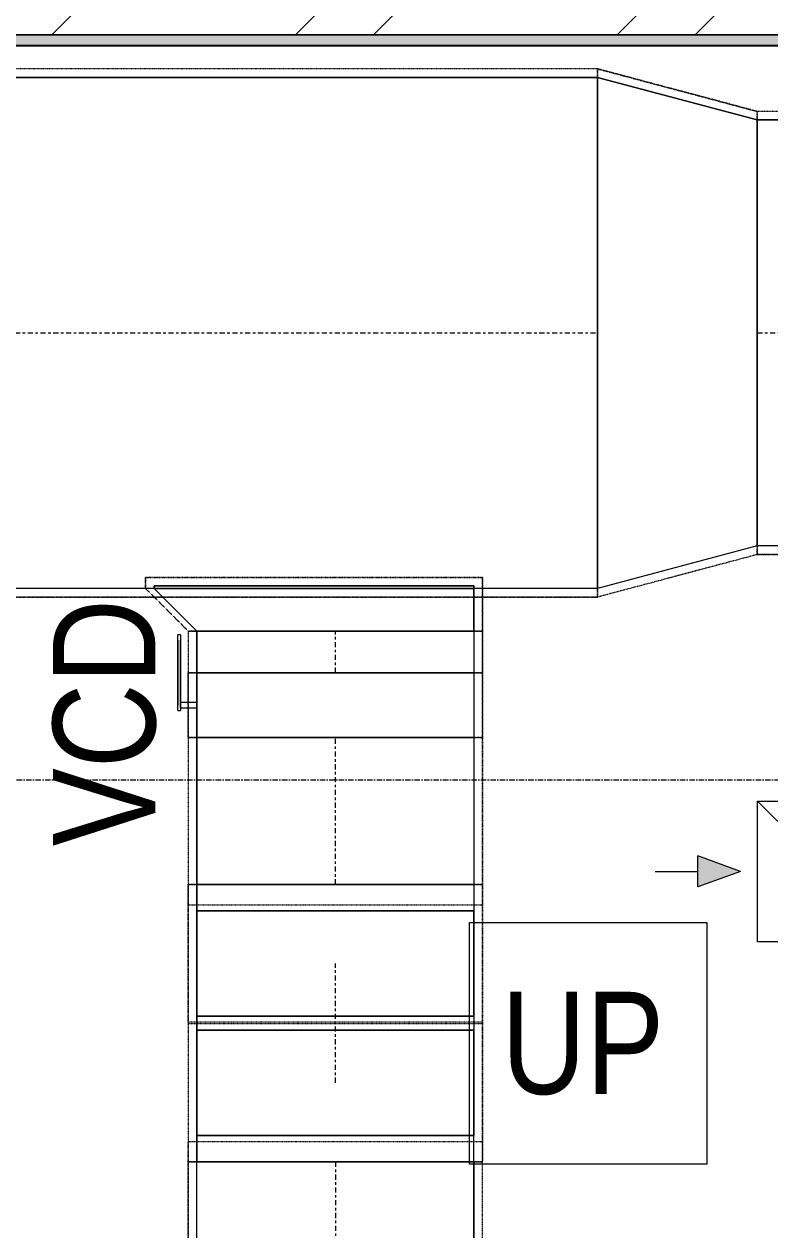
# Model space of a CAD drawing. Header units: inches. Extents: x -83664 to 20107, y -47222 to 19398.
# Drawn here: x -14582 to -12832, y -28820 to -25990 of the extents above; entities that cross this region are included whole.
import ezdxf

# ---------------------------------------------------------------- set-up
doc = ezdxf.new("R2010")
doc.units = ezdxf.units.IN
doc.header["$MEASUREMENT"] = 0
for name, pattern in [('Center', [29.999999, 12, -6, 6, -6]), ('Grid Line', [22.225, 12.7, -3.175, 3.175, -3.175]), ('Hidden 0_50', [1.0584, 0.5292, -0.5292])]:
    doc.linetypes.add(name, pattern=pattern)
for name, color, linetype, lineweight in [('A-DETL-GENF', 7, 'Continuous', 9), ('A-WALL', 7, 'Continuous', 9), ('A-WALL-PATT', 7, 'Continuous', 25), ('G-ANNO-TEXT', 7, 'Continuous', 9), ('M-HVAC-CDFF', 7, 'Continuous', 9), ('M-HVAC-DUCT-CNTR', 7, 'Center', 9), ('S-GRID', 7, 'Continuous', 9)]:
    doc.layers.add(name, color=color, linetype=linetype, lineweight=lineweight)
doc.layers.add('M-HVAC-DUCT', color=7, linetype='Continuous', lineweight=9, true_color=0xffe97f)
doc.styles.add('Arial Narrow_21', font='ARIALN.TTF', dxfattribs={"height": 240})
pattern_1 = [(0, (0, 0), (1219.2, 304.8), [50.292, -864.108, 50.292, -864.108, -4876.8]), (0, (0, 0), (1219.2, 304.8), [-1828.8, 50.292, -1778.508, 50.292, -864.108, -2133.6]), (0, (0, 0), (1219.2, 304.8), [-4572, 50.292, -559.308, 50.292, -1473.708]), (120, (457.2, 152.4), (-873.56454, 903.45817), [50.292, -864.108, 50.292, -864.108, -4876.8]), (120, (457.2, 152.4), (-873.56454, 903.45817), [-1828.8, 50.292, -1778.508, 50.292, -864.108, -2133.6]), (120, (457.2, 152.4), (-873.56454, 903.45817), [-4572, 50.292, -559.308, 50.292, -1473.708]), (240, (609.6, 762), (-345.63546, -1208.25817), [50.292, -864.108, 50.292, -864.108, -4876.8]), (240, (609.6, 762), (-345.63546, -1208.25817), [-1828.8, 50.292, -1778.508, 50.292, -864.108, -2133.6]), (240, (609.6, 762), (-345.63546, -1208.25817), [-4572, 50.292, -559.308, 50.292, -1473.708])]
pattern_2 = [(45, (0, 0), (-377.1708, 377.1708), []), (45, (0, 571.5), (-377.1708, 377.1708), [])]

# ---------------------------------------------------------------- blocks, each defined once
blk = doc.blocks.new('GCE-AT-Return Air Rectangular Diffuser - 230x230-7597546-FIRST FLOOR AC CONDITIONING LAYOUT - PART A')
at = {"layer": 'A-DETL-GENF', "true_color": 0xff00ff}
for points in [[(0, 205), (36.4, 305), (-36.4, 305)], [(-305, -36.4), (-205, 0), (-305, 36.4)], [(305, -36.4), (305, 36.4), (205, 0)], [(36.4, -305), (0, -205), (-36.4, -305)]]:
    blk.add_hatch(color=6, dxfattribs=at).paths.add_polyline_path(points)
at = {"layer": 'A-DETL-GENF', "color": 6, "true_color": 0xff00ff}
for p, q in [((0, 405), (0, 305)), ((0, 205), (-36.4, 305)), ((-36.4, 305), (36.4, 305)), ((0, 205), (36.4, 305)), ((-165, 165), (165, 165)), ((-165, -165), (-165, 165)), ((-165, 165), (165, -165)), ((165, 165), (165, -165)), ((-205, 0), (-305, 36.4)), ((-305, -36.4), (-305, 36.4)), ((205, 0), (305, 36.4)), ((305, 36.4), (305, -36.4)), ((405, 0), (305, 0)), ((-405, 0), (-305, 0)), ((-205, 0), (-305, -36.4)), ((205, 0), (305, -36.4)), ((165, -165), (-165, -165)), ((0, -205), (-36.4, -305)), ((0, -205), (36.4, -305)), ((-36.4, -305), (36.4, -305)), ((0, -405), (0, -305))]:
    blk.add_line(p, q, dxfattribs=at)
blk = doc.blocks.new('M_Rectangular Tap - Beveled - Standard-8295819-FIRST FLOOR AC CONDITIONING LAYOUT - PART A')
at = {"layer": 'M-HVAC-DUCT', "color": 6, "true_color": 0xff00ff}
for p, q in [((0, 425), (-6.096, 425)), ((-6.096, -325), (-6.096, 425)), ((-6.096, 425), (-6.096, -325)), ((-6.096, 425), (0, 425)), ((100, 325), (0, 425)), ((100, 325), (0, 425)), ((100, 325), (100, -325)), ((100, -325), (100, 325)), ((-6.096, -325), (100, -325)), ((100, -325), (-6.096, -325))]:
    blk.add_line(p, q, dxfattribs=at)
blk = doc.blocks.new('M_Rectangular Elbow - Radius - 0_75 W-8200107-FIRST FLOOR AC CONDITIONING LAYOUT - PART A')
at = {"layer": 'M-HVAC-DUCT', "color": 6, "true_color": 0xff00ff}
for p, q in [((137280.1, 69774.1), (137280.1, 70021.6)), ((137280.1, 70021.6), (137930.1, 70021.6)), ((137280.1, 69712.2), (137280.1, 70021.6)), ((137930.1, 70021.6), (137930.1, 69774.1)), ((137930.1, 69712.2), (137930.1, 70021.6)), ((137930.1, 69774.1), (137280.1, 69774.1)), ((137280.1, 69774.1), (137280.1, 69712.2)), ((137930.1, 69712.2), (137930.1, 69774.1)), ((137280.1, 69712.2), (137930.1, 69712.2)), ((137930.1, 69712.2), (137280.1, 69712.2))]:
    blk.add_line(p, q, dxfattribs=at)
blk = doc.blocks.new('M_Rectangular Transition - Length - Standard-8295913-FIRST FLOOR AC CONDITIONING LAYOUT - PART A')
at = {"layer": 'M-HVAC-DUCT', "color": 6, "true_color": 0xff00ff}
for p, q in [((0, 500), (375, 600)), ((0, 500), (375, 600)), ((375, -600), (375, 600)), ((375, 600), (375, -600)), ((0, 500), (0, -500)), ((0, -500), (0, 500)), ((0, -500), (375, -600)), ((375, -600), (0, -500))]:
    blk.add_line(p, q, dxfattribs=at)
blk = doc.blocks.new('TEMW-ME-DMP-Volume Control Damper - Standard-8296297-FIRST FLOOR AC CONDITIONING LAYOUT - PART A')
at = {"layer": 'M-HVAC-DUCT', "color": 6, "true_color": 0xff00ff}
for p, q in [((-165.1, 363.1), (-165.1, 369.45)), ((-152.4, 369.45), (-165.1, 369.45)), ((0, 369.45), (-152.4, 369.45)), ((-152.4, 369.45), (0, 369.45)), ((12.7, 369.45), (0, 369.45)), ((12.7, 369.45), (12.7, 363.1)), ((-165.1, 363.1), (-152.4, 363.1)), ((0, 363.1), (-152.4, 363.1)), ((-152.4, 363.1), (0, 363.1)), ((-6.35, 325), (-6.35, 363.1)), ((6.35, 363.1), (-6.35, 363.1)), ((6.35, 363.1), (-6.35, 363.1)), ((0, 363.1), (12.7, 363.1)), ((6.35, 363.1), (6.35, 325)), ((-76.2, 325), (-76.2, -325)), ((-76.2, -325), (-76.2, 325)), ((76.2, 325), (-76.2, 325)), ((-76.2, 325), (76.2, 325)), ((-76.2, 325), (76.2, 325)), ((-6.35, 325), (6.35, 325)), ((-6.35, 325), (6.35, 325)), ((76.2, 325), (76.2, -325)), ((76.2, -325), (76.2, 325)), ((-76.2, -325), (76.2, -325)), ((-76.2, -325), (76.2, -325)), ((-76.2, -325), (76.2, -325))]:
    blk.add_line(p, q, dxfattribs=at)
blk = doc.blocks.new('TEMW-SMBZ-HO-BM-HVAC-00002_rvt-1-FIRST FLOOR AC CONDITIONING LAYOUT - PART A')
at = {"layer": 'M-HVAC-DUCT', "color": 6, "linetype": 'Hidden 0_50', "true_color": 0xff00ff}
for p, q in [((138219.9, 72277.7), (127913.5, 72277.7)), ((138219.9, 72277.7), (127913.5, 72277.7)), ((138219.9, 71037.7), (138219.9, 72277.7)), ((138219.9, 72277.7), (138219.9, 71037.7)), ((138594.9, 72177.7), (138219.9, 72277.7)), ((138219.9, 72277.7), (138594.9, 72177.7)), ((138219.9, 72277.7), (138219.9, 71037.7)), ((138219.9, 71037.7), (138219.9, 72277.7)), ((138594.9, 71137.7), (138594.9, 72177.7)), ((138594.9, 72177.7), (138594.9, 71137.7)), ((142116.5, 72177.7), (138594.9, 72177.7)), ((142116.5, 72177.7), (138594.9, 72177.7)), ((138594.9, 71137.7), (138594.9, 72177.7)), ((138594.9, 72177.7), (138594.9, 71137.7)), ((138594.9, 71137.7), (138219.9, 71037.7)), ((138594.9, 71137.7), (138219.9, 71037.7)), ((138594.9, 71137.7), (142116.5, 71137.7)), ((142116.5, 71137.7), (138594.9, 71137.7)), ((137160.1, 71057.7), (137160.1, 71083.8)), ((137160.1, 71083.8), (137950.1, 71083.8)), ((137950.1, 71083.8), (137160.1, 71083.8)), ((137160.1, 71083.8), (137160.1, 71057.7)), ((137950.1, 71083.8), (137950.1, 70957.7)), ((137950.1, 70957.7), (137950.1, 71083.8)), ((137260.1, 70957.7), (137160.1, 71057.7)), ((137160.1, 71057.7), (137260.1, 70957.7)), ((127913.5, 71037.7), (138219.9, 71037.7)), ((138219.9, 71037.7), (127913.5, 71037.7)), ((137950.1, 70957.7), (137260.1, 70957.7)), ((137260.1, 70957.7), (137950.1, 70957.7)), ((137950.1, 70957.7), (137260.1, 70957.7)), ((137260.1, 70957.7), (137950.1, 70957.7)), ((137260.1, 70957.7), (137260.1, 70860.2)), ((137260.1, 70957.7), (137260.1, 70860.2)), ((137950.1, 70860.2), (137950.1, 70957.7)), ((137950.1, 70957.7), (137950.1, 70860.2)), ((137950.1, 70860.2), (137260.1, 70860.2)), ((137260.1, 70860.2), (137950.1, 70860.2)), ((137950.1, 70860.2), (137260.1, 70860.2)), ((137260.1, 70860.2), (137260.1, 70707.8)), ((137260.1, 70707.8), (137260.1, 70860.2)), ((137260.1, 70860.2), (137950.1, 70860.2)), ((137950.1, 70707.8), (137950.1, 70860.2)), ((137950.1, 70860.2), (137950.1, 70707.8)), ((137260.1, 70707.8), (137950.1, 70707.8)), ((137950.1, 70707.8), (137260.1, 70707.8)), ((137950.1, 70707.8), (137260.1, 70707.8)), ((137260.1, 70707.8), (137950.1, 70707.8)), ((137260.1, 70707.8), (137260.1, 70363.4)), ((137260.1, 70707.8), (137260.1, 70363.4)), ((137950.1, 70363.4), (137950.1, 70707.8)), ((137950.1, 70707.8), (137950.1, 70363.4)), ((137260.1, 70315.7), (137260.1, 70363.4)), ((137260.1, 70363.4), (137260.1, 70039.9)), ((137950.1, 70363.4), (137260.1, 70363.4)), ((137950.1, 70363.4), (137260.1, 70363.4)), ((137950.1, 70363.4), (137260.1, 70363.4)), ((137260.1, 70363.4), (137950.1, 70363.4)), ((137950.1, 70039.9), (137950.1, 70363.4)), ((137950.1, 70363.4), (137950.1, 70315.7)), ((137260.1, 70039.9), (137260.1, 70315.7)), ((137260.1, 70315.7), (137950.1, 70315.7)), ((137260.1, 70315.7), (137260.1, 70035.7)), ((137260.1, 70039.9), (137260.1, 70315.7)), ((137260.1, 70315.7), (137950.1, 70315.7)), ((137950.1, 70315.7), (137950.1, 70039.9)), ((137950.1, 70035.7), (137950.1, 70315.7)), ((137950.1, 70315.7), (137950.1, 70039.9)), ((137950.1, 70039.9), (137260.1, 70039.9)), ((137260.1, 70039.9), (137260.1, 69759.9)), ((137950.1, 70039.9), (137260.1, 70039.9)), ((137950.1, 70035.7), (137260.1, 70035.7)), ((137260.1, 70035.7), (137260.1, 69759.9)), ((137260.1, 70035.7), (137260.1, 69712.2)), ((137260.1, 70035.7), (137260.1, 69759.9)), ((137950.1, 70035.7), (137260.1, 70035.7)), ((137950.1, 70039.9), (137950.1, 69759.9)), ((137950.1, 69759.9), (137950.1, 70035.7)), ((137950.1, 69759.9), (137950.1, 70035.7)), ((137950.1, 69712.2), (137950.1, 70035.7)), ((137260.1, 69759.9), (137950.1, 69759.9)), ((137260.1, 69712.2), (137260.1, 69759.9)), ((137260.1, 69759.9), (137950.1, 69759.9)), ((137950.1, 69759.9), (137950.1, 69712.2)), ((137260.1, 69712.2), (137950.1, 69712.2)), ((137950.1, 69712.2), (137260.1, 69712.2)), ((137260.1, 69712.2), (137260.1, 69286)), ((137260.1, 69286), (137260.1, 69712.2)), ((137950.1, 69712.2), (137260.1, 69712.2)), ((137950.1, 69712.2), (137260.1, 69712.2)), ((137950.1, 69286), (137950.1, 69712.2)), ((137950.1, 69286), (137950.1, 69712.2))]:
    blk.add_line(p, q, dxfattribs=at)
at = {"layer": 'M-HVAC-DUCT', "color": 6, "true_color": 0xff00ff}
for p, q in [((127913.5, 72257.7), (138219.9, 72257.7)), ((138219.9, 72257.7), (127913.5, 72257.7)), ((138219.9, 72257.7), (138219.9, 71057.7)), ((138219.9, 71057.7), (138219.9, 72257.7)), ((138594.9, 72157.7), (138594.9, 71157.7)), ((138594.9, 71157.7), (138594.9, 72157.7)), ((138594.9, 72157.7), (142116.5, 72157.7)), ((142116.5, 72157.7), (138594.9, 72157.7)), ((142116.5, 71157.7), (138594.9, 71157.7)), ((142116.5, 71157.7), (138594.9, 71157.7)), ((138219.9, 71057.7), (127913.5, 71057.7)), ((138219.9, 71057.7), (127913.5, 71057.7)), ((137180.1, 71057.7), (137180.1, 71063.8)), ((137180.1, 71063.8), (137930.1, 71063.8)), ((137930.1, 71063.8), (137180.1, 71063.8)), ((137180.1, 71063.8), (137180.1, 71057.7)), ((137180.1, 71057.7), (137930.1, 71057.7)), ((137180.1, 71057.7), (137930.1, 71057.7)), ((137930.1, 71063.8), (137930.1, 71057.7)), ((137930.1, 71057.7), (137930.1, 71063.8)), ((137280.1, 70957.7), (137930.1, 70957.7)), ((137930.1, 70957.7), (137280.1, 70957.7)), ((137280.1, 70860.2), (137280.1, 70957.7)), ((137280.1, 70957.7), (137280.1, 70860.2)), ((137930.1, 70957.7), (137930.1, 70860.2)), ((137930.1, 70957.7), (137930.1, 70860.2)), ((137280.1, 70860.2), (137930.1, 70860.2)), ((137930.1, 70860.2), (137280.1, 70860.2)), ((137280.1, 70707.8), (137930.1, 70707.8)), ((137930.1, 70707.8), (137280.1, 70707.8)), ((137280.1, 70363.4), (137280.1, 70707.8)), ((137280.1, 70707.8), (137280.1, 70363.4)), ((137930.1, 70707.8), (137930.1, 70363.4)), ((137930.1, 70707.8), (137930.1, 70363.4)), ((137280.1, 70363.4), (137930.1, 70363.4)), ((137930.1, 70363.4), (137280.1, 70363.4)), ((137280.1, 70054), (137280.1, 70301.5)), ((137280.1, 70301.5), (137930.1, 70301.5)), ((137280.1, 70301.5), (137280.1, 70021.6)), ((137930.1, 70301.5), (137930.1, 70054)), ((137930.1, 70301.5), (137930.1, 70021.6)), ((137930.1, 70054), (137280.1, 70054)), ((137280.1, 69774.1), (137280.1, 70054)), ((137930.1, 70054), (137930.1, 69774.1)), ((137930.1, 70021.6), (137280.1, 70021.6)), ((137280.1, 70021.6), (137280.1, 69774.1)), ((137930.1, 69774.1), (137930.1, 70021.6)), ((137280.1, 69774.1), (137930.1, 69774.1)), ((137930.1, 69712.2), (137280.1, 69712.2)), ((137280.1, 69712.2), (137930.1, 69712.2)), ((137280.1, 69286), (137280.1, 69712.2)), ((137280.1, 69286), (137280.1, 69712.2)), ((137930.1, 69712.2), (137930.1, 69286)), ((137930.1, 69286), (137930.1, 69712.2))]:
    blk.add_line(p, q, dxfattribs=at)
at = {"layer": 'M-HVAC-DUCT-CNTR', "color": 6, "true_color": 0xff00ff}
for p, q in [((127913.5, 71657.7), (138219.9, 71657.7)), ((138594.9, 71657.7), (142116.5, 71657.7)), ((137605.1, 70860.2), (137605.1, 70957.7)), ((137605.1, 70363.4), (137605.1, 70707.8)), ((137605.1, 69897.8), (137605.1, 70177.8)), ((137605.1, 69712.2), (137605.1, 69286))]:
    blk.add_line(p, q, dxfattribs=at)
at = {"layer": 'M-HVAC-CDFF', "color": 6, "linetype": 'Hidden 0_50', "lineweight": 9, "true_color": 0xff00ff}
blk.add_blockref('GCE-AT-Return Air Rectangular Diffuser - 230x230-7597546-FIRST FLOOR AC CONDITIONING LAYOUT - PART A', (138760.4, 70393.8), dxfattribs=at)
at = {"layer": 'M-HVAC-DUCT', "color": 6, "linetype": 'Hidden 0_50', "lineweight": 9, "true_color": 0xff00ff, "rotation": 180}
blk.add_blockref('M_Rectangular Transition - Length - Standard-8295913-FIRST FLOOR AC CONDITIONING LAYOUT - PART A', (138594.9, 71657.7), dxfattribs=at)
at = {"layer": 'M-HVAC-DUCT', "color": 6, "linetype": 'Hidden 0_50', "lineweight": 9, "true_color": 0xff00ff, "extrusion": (0, 0, -1)}
for name, p, rotation in [('M_Rectangular Tap - Beveled - Standard-8295819-FIRST FLOOR AC CONDITIONING LAYOUT - PART A', (-137605.1, 71057.7), 270), ('TEMW-ME-DMP-Volume Control Damper - Standard-8296297-FIRST FLOOR AC CONDITIONING LAYOUT - PART A', (-137605.1, 70784), 270), ('M_Rectangular Elbow - Radius - 0_75 W-8200107-FIRST FLOOR AC CONDITIONING LAYOUT - PART A', (0, 140075.6), 180)]:
    blk.add_blockref(name, p, dxfattribs=dict(at, rotation=rotation))
at = {"layer": 'M-HVAC-DUCT', "color": 6, "linetype": 'Hidden 0_50', "lineweight": 9, "true_color": 0xff00ff}
blk.add_blockref('M_Rectangular Elbow - Radius - 0_75 W-8200107-FIRST FLOOR AC CONDITIONING LAYOUT - PART A', (0, 0), dxfattribs=at)
blk = doc.blocks.new('TEMW-SMBZ-HO-BM-HVAC-00002_rvt-2-FIRST FLOOR AC CONDITIONING LAYOUT - PART A')
at = {"layer": 'M-HVAC-DUCT', "color": 6, "linetype": 'Hidden 0_50', "true_color": 0xff00ff}
for p, q in [((138219.9, 72277.7), (127913.5, 72277.7)), ((138219.9, 72277.7), (127913.5, 72277.7)), ((138219.9, 71037.7), (138219.9, 72277.7)), ((138219.9, 72277.7), (138219.9, 71037.7)), ((138594.9, 72177.7), (138219.9, 72277.7)), ((138219.9, 72277.7), (138594.9, 72177.7)), ((138219.9, 72277.7), (138219.9, 71037.7)), ((138219.9, 71037.7), (138219.9, 72277.7)), ((138594.9, 71137.7), (138594.9, 72177.7)), ((138594.9, 72177.7), (138594.9, 71137.7)), ((142116.5, 72177.7), (138594.9, 72177.7)), ((142116.5, 72177.7), (138594.9, 72177.7)), ((138594.9, 71137.7), (138594.9, 72177.7)), ((138594.9, 72177.7), (138594.9, 71137.7)), ((138594.9, 71137.7), (138219.9, 71037.7)), ((138594.9, 71137.7), (138219.9, 71037.7)), ((138594.9, 71137.7), (142116.5, 71137.7)), ((142116.5, 71137.7), (138594.9, 71137.7)), ((137160.1, 71057.7), (137160.1, 71083.8)), ((137160.1, 71083.8), (137950.1, 71083.8)), ((137950.1, 71083.8), (137160.1, 71083.8)), ((137160.1, 71083.8), (137160.1, 71057.7)), ((137950.1, 71083.8), (137950.1, 70957.7)), ((137950.1, 70957.7), (137950.1, 71083.8)), ((137260.1, 70957.7), (137160.1, 71057.7)), ((137160.1, 71057.7), (137260.1, 70957.7)), ((127913.5, 71037.7), (138219.9, 71037.7)), ((138219.9, 71037.7), (127913.5, 71037.7)), ((137950.1, 70957.7), (137260.1, 70957.7)), ((137260.1, 70957.7), (137950.1, 70957.7)), ((137950.1, 70957.7), (137260.1, 70957.7)), ((137260.1, 70957.7), (137950.1, 70957.7)), ((137260.1, 70957.7), (137260.1, 70860.2)), ((137260.1, 70957.7), (137260.1, 70860.2)), ((137950.1, 70860.2), (137950.1, 70957.7)), ((137950.1, 70957.7), (137950.1, 70860.2)), ((137950.1, 70860.2), (137260.1, 70860.2)), ((137260.1, 70860.2), (137950.1, 70860.2)), ((137950.1, 70860.2), (137260.1, 70860.2)), ((137260.1, 70860.2), (137260.1, 70707.8)), ((137260.1, 70707.8), (137260.1, 70860.2)), ((137260.1, 70860.2), (137950.1, 70860.2)), ((137950.1, 70707.8), (137950.1, 70860.2)), ((137950.1, 70860.2), (137950.1, 70707.8)), ((137260.1, 70707.8), (137950.1, 70707.8)), ((137950.1, 70707.8), (137260.1, 70707.8)), ((137950.1, 70707.8), (137260.1, 70707.8)), ((137260.1, 70707.8), (137950.1, 70707.8)), ((137260.1, 70707.8), (137260.1, 70363.4)), ((137260.1, 70707.8), (137260.1, 70363.4)), ((137950.1, 70363.4), (137950.1, 70707.8)), ((137950.1, 70707.8), (137950.1, 70363.4)), ((137260.1, 70315.7), (137260.1, 70363.4)), ((137260.1, 70363.4), (137260.1, 70039.9)), ((137950.1, 70363.4), (137260.1, 70363.4)), ((137950.1, 70363.4), (137260.1, 70363.4)), ((137950.1, 70363.4), (137260.1, 70363.4)), ((137260.1, 70363.4), (137950.1, 70363.4)), ((137950.1, 70039.9), (137950.1, 70363.4)), ((137950.1, 70363.4), (137950.1, 70315.7)), ((137260.1, 70039.9), (137260.1, 70315.7)), ((137260.1, 70315.7), (137950.1, 70315.7)), ((137260.1, 70315.7), (137260.1, 70035.7)), ((137260.1, 70039.9), (137260.1, 70315.7)), ((137260.1, 70315.7), (137950.1, 70315.7)), ((137950.1, 70315.7), (137950.1, 70039.9)), ((137950.1, 70035.7), (137950.1, 70315.7)), ((137950.1, 70315.7), (137950.1, 70039.9)), ((137950.1, 70039.9), (137260.1, 70039.9)), ((137260.1, 70039.9), (137260.1, 69759.9)), ((137950.1, 70039.9), (137260.1, 70039.9)), ((137950.1, 70035.7), (137260.1, 70035.7)), ((137260.1, 70035.7), (137260.1, 69759.9)), ((137260.1, 70035.7), (137260.1, 69712.2)), ((137260.1, 70035.7), (137260.1, 69759.9)), ((137950.1, 70035.7), (137260.1, 70035.7)), ((137950.1, 70039.9), (137950.1, 69759.9)), ((137950.1, 69759.9), (137950.1, 70035.7)), ((137950.1, 69759.9), (137950.1, 70035.7)), ((137950.1, 69712.2), (137950.1, 70035.7)), ((137260.1, 69759.9), (137950.1, 69759.9)), ((137260.1, 69712.2), (137260.1, 69759.9)), ((137260.1, 69759.9), (137950.1, 69759.9)), ((137950.1, 69759.9), (137950.1, 69712.2)), ((137260.1, 69712.2), (137950.1, 69712.2)), ((137950.1, 69712.2), (137260.1, 69712.2)), ((137260.1, 69712.2), (137260.1, 69286)), ((137260.1, 69286), (137260.1, 69712.2)), ((137950.1, 69712.2), (137260.1, 69712.2)), ((137950.1, 69712.2), (137260.1, 69712.2)), ((137950.1, 69286), (137950.1, 69712.2)), ((137950.1, 69286), (137950.1, 69712.2))]:
    blk.add_line(p, q, dxfattribs=at)
at = {"layer": 'M-HVAC-DUCT', "color": 6, "true_color": 0xff00ff}
for p, q in [((127913.5, 72257.7), (138219.9, 72257.7)), ((138219.9, 72257.7), (127913.5, 72257.7)), ((138219.9, 72257.7), (138219.9, 71057.7)), ((138219.9, 71057.7), (138219.9, 72257.7)), ((138594.9, 72157.7), (138594.9, 71157.7)), ((138594.9, 71157.7), (138594.9, 72157.7)), ((138594.9, 72157.7), (142116.5, 72157.7)), ((142116.5, 72157.7), (138594.9, 72157.7)), ((142116.5, 71157.7), (138594.9, 71157.7)), ((142116.5, 71157.7), (138594.9, 71157.7)), ((138219.9, 71057.7), (127913.5, 71057.7)), ((138219.9, 71057.7), (127913.5, 71057.7)), ((137180.1, 71057.7), (137180.1, 71063.8)), ((137180.1, 71063.8), (137930.1, 71063.8)), ((137930.1, 71063.8), (137180.1, 71063.8)), ((137180.1, 71063.8), (137180.1, 71057.7)), ((137180.1, 71057.7), (137930.1, 71057.7)), ((137180.1, 71057.7), (137930.1, 71057.7)), ((137930.1, 71063.8), (137930.1, 71057.7)), ((137930.1, 71057.7), (137930.1, 71063.8)), ((137280.1, 70957.7), (137930.1, 70957.7)), ((137930.1, 70957.7), (137280.1, 70957.7)), ((137280.1, 70860.2), (137280.1, 70957.7)), ((137280.1, 70957.7), (137280.1, 70860.2)), ((137930.1, 70957.7), (137930.1, 70860.2)), ((137930.1, 70957.7), (137930.1, 70860.2)), ((137280.1, 70860.2), (137930.1, 70860.2)), ((137930.1, 70860.2), (137280.1, 70860.2)), ((137280.1, 70707.8), (137930.1, 70707.8)), ((137930.1, 70707.8), (137280.1, 70707.8)), ((137280.1, 70363.4), (137280.1, 70707.8)), ((137280.1, 70707.8), (137280.1, 70363.4)), ((137930.1, 70707.8), (137930.1, 70363.4)), ((137930.1, 70707.8), (137930.1, 70363.4)), ((137280.1, 70363.4), (137930.1, 70363.4)), ((137930.1, 70363.4), (137280.1, 70363.4)), ((137280.1, 70054), (137280.1, 70301.5)), ((137280.1, 70301.5), (137930.1, 70301.5)), ((137280.1, 70301.5), (137280.1, 70021.6)), ((137930.1, 70301.5), (137930.1, 70054)), ((137930.1, 70301.5), (137930.1, 70021.6)), ((137930.1, 70054), (137280.1, 70054)), ((137280.1, 69774.1), (137280.1, 70054)), ((137930.1, 70054), (137930.1, 69774.1)), ((137930.1, 70021.6), (137280.1, 70021.6)), ((137280.1, 70021.6), (137280.1, 69774.1)), ((137930.1, 69774.1), (137930.1, 70021.6)), ((137280.1, 69774.1), (137930.1, 69774.1)), ((137930.1, 69712.2), (137280.1, 69712.2)), ((137280.1, 69712.2), (137930.1, 69712.2)), ((137280.1, 69286), (137280.1, 69712.2)), ((137280.1, 69286), (137280.1, 69712.2)), ((137930.1, 69712.2), (137930.1, 69286)), ((137930.1, 69286), (137930.1, 69712.2))]:
    blk.add_line(p, q, dxfattribs=at)
at = {"layer": 'M-HVAC-DUCT-CNTR', "color": 6, "true_color": 0xff00ff}
for p, q in [((127913.5, 71657.7), (138219.9, 71657.7)), ((138594.9, 71657.7), (142116.5, 71657.7)), ((137605.1, 70860.2), (137605.1, 70957.7)), ((137605.1, 70363.4), (137605.1, 70707.8)), ((137605.1, 69897.8), (137605.1, 70177.8)), ((137605.1, 69712.2), (137605.1, 69286))]:
    blk.add_line(p, q, dxfattribs=at)
at = {"layer": 'M-HVAC-CDFF', "color": 6, "linetype": 'Hidden 0_50', "lineweight": 9, "true_color": 0xff00ff}
blk.add_blockref('GCE-AT-Return Air Rectangular Diffuser - 230x230-7597546-FIRST FLOOR AC CONDITIONING LAYOUT - PART A', (138760.4, 70393.8), dxfattribs=at)
at = {"layer": 'M-HVAC-DUCT', "color": 6, "linetype": 'Hidden 0_50', "lineweight": 9, "true_color": 0xff00ff, "rotation": 180}
blk.add_blockref('M_Rectangular Transition - Length - Standard-8295913-FIRST FLOOR AC CONDITIONING LAYOUT - PART A', (138594.9, 71657.7), dxfattribs=at)
at = {"layer": 'M-HVAC-DUCT', "color": 6, "linetype": 'Hidden 0_50', "lineweight": 9, "true_color": 0xff00ff, "extrusion": (0, 0, -1)}
for name, p, rotation in [('M_Rectangular Tap - Beveled - Standard-8295819-FIRST FLOOR AC CONDITIONING LAYOUT - PART A', (-137605.1, 71057.7), 270), ('TEMW-ME-DMP-Volume Control Damper - Standard-8296297-FIRST FLOOR AC CONDITIONING LAYOUT - PART A', (-137605.1, 70784), 270), ('M_Rectangular Elbow - Radius - 0_75 W-8200107-FIRST FLOOR AC CONDITIONING LAYOUT - PART A', (0, 140075.6), 180)]:
    blk.add_blockref(name, p, dxfattribs=dict(at, rotation=rotation))
at = {"layer": 'M-HVAC-DUCT', "color": 6, "linetype": 'Hidden 0_50', "lineweight": 9, "true_color": 0xff00ff}
blk.add_blockref('M_Rectangular Elbow - Radius - 0_75 W-8200107-FIRST FLOOR AC CONDITIONING LAYOUT - PART A', (0, 0), dxfattribs=at)
blk = doc.blocks.new('SMBZ_Hospital Arch Model_2026_01_29_rvt-1-FIRST FLOOR AC CONDITIONING LAYOUT - PART A')
at = {"layer": 'A-WALL-PATT', "lineweight": 9, "true_color": 0xbbbbbb}
h = blk.add_hatch(dxfattribs=at)
h.set_pattern_fill('FP_12', color=9, style=0, pattern_type=2)
h.set_pattern_definition(pattern_2)
h.paths.add_polyline_path([(166659.4, 72357.7), (166659.4, 72557.7), (115109.4, 72557.7), (115109.4, 72357.7), (166461.3, 72357.7), (166461.3, 72526), (166611.3, 72526), (166611.3, 72357.7), (166634.4, 72357.7)])
h.paths.add_polyline_path([(148287, 72382.7), (146937, 72382.7), (146937, 72532.7), (148287, 72532.7), (148287, 72428.4)])
h.paths.add_polyline_path([(151156.4, 72382.7), (150032.4, 72382.7), (150032.4, 72532.7), (151156.4, 72532.7), (151156.4, 72417.2)])
h.paths.add_polyline_path([(134923.8, 72404.6), (134923.8, 72554.6), (135947.8, 72554.6), (135947.8, 72404.6)])
h = blk.add_hatch(dxfattribs=at)
h.set_pattern_fill('FP_12', color=9, style=0, pattern_type=2)
h.set_pattern_definition(pattern_2)
h.paths.add_polyline_path([(166659.4, 72357.7), (166659.4, 72557.7), (123686, 72557.7), (123686, 72357.7), (166461.3, 72357.7), (166461.3, 72526), (166611.3, 72526), (166611.3, 72357.7), (166634.4, 72357.7)])
h.paths.add_polyline_path([(148287, 72382.7), (146937, 72382.7), (146937, 72532.7), (148287, 72532.7), (148287, 72442.6)])
h.paths.add_polyline_path([(150032.4, 72382.7), (150032.4, 72532.7), (151156.4, 72532.7), (151156.4, 72382.7)])
h.paths.add_polyline_path([(134923.8, 72404.6), (134923.8, 72554.6), (135947.8, 72554.6), (135947.8, 72404.6)])
h = blk.add_hatch(dxfattribs=at)
h.set_pattern_fill('FP_13', color=9, style=0, pattern_type=2)
h.set_pattern_definition(pattern_1)
h.paths.add_polyline_path([(166434.4, 72332.7), (166434.4, 72357.7), (115134.4, 72357.7), (115134.4, 72332.7), (166409.4, 72332.7)])
h = blk.add_hatch(dxfattribs=at)
h.set_pattern_fill('FP_13', color=9, style=0, pattern_type=2)
h.set_pattern_definition(pattern_1)
h.paths.add_polyline_path([(124084.4, 72332.7), (166434.4, 72332.7), (166434.4, 72357.7), (123884.4, 72357.7), (123884.4, 72332.7)])
at = {"layer": 'A-WALL', "color": 9, "true_color": 0xbbbbbb}
for p, q in [((166434.4, 72357.7), (124159.4, 72357.7)), ((124159.4, 72357.7), (166434.4, 72357.7)), ((124309.4, 72332.7), (166409.4, 72332.7)), ((124309.4, 72332.7), (166409.4, 72332.7))]:
    blk.add_line(p, q, dxfattribs=at)
at = {"layer": 'A-WALL', "color": 9, "lineweight": 25, "true_color": 0xbbbbbb}
for p in [(124159.4, 72332.7), (124309.4, 72332.7)]:
    blk.add_line(p, (166409.4, 72332.7), dxfattribs=at)

msp = doc.modelspace()

# ---------------------------------------------------------------- linework, layer by layer
at = {"layer": 'G-ANNO-TEXT', "flags": 128}
msp.add_lwpolyline([(-13536.9, -28098.5), (-12980.4, -28098.5), (-12980.4, -28665.5), (-13536.9, -28665.5)], close=True, dxfattribs=at)
at = {"layer": 'S-GRID', "color": 254, "linetype": 'Grid Line', "true_color": 0xdcdcdc}
msp.add_line((20106.7, -27764.5), (-81517, -27764.5), dxfattribs=at)

# ---------------------------------------------------------------- block references
at = {"lineweight": 5}
for name in ['SMBZ_Hospital Arch Model_2026_01_29_rvt-1-FIRST FLOOR AC CONDITIONING LAYOUT - PART A', 'TEMW-SMBZ-HO-BM-HVAC-00002_rvt-1-FIRST FLOOR AC CONDITIONING LAYOUT - PART A', 'TEMW-SMBZ-HO-BM-HVAC-00002_rvt-2-FIRST FLOOR AC CONDITIONING LAYOUT - PART A']:
    msp.add_blockref(name, (-151456.7, -98372.2), dxfattribs=at)

# ---------------------------------------------------------------- texts
at = {"layer": 'G-ANNO-TEXT', "insert": (-14514, -27919.3), "char_height": 240, "width": 733.544, "attachment_point": 1, "rotation": 90, "style": 'Arial Narrow_21'}
msp.add_mtext('VCD', dxfattribs=at)
at = {"layer": 'G-ANNO-TEXT', "insert": (-13461.9, -28260.9), "char_height": 240, "width": 481.012, "attachment_point": 1, "style": 'Arial Narrow_21'}
msp.add_mtext('UP', dxfattribs=at)

doc.saveas('drawing.dxf')
